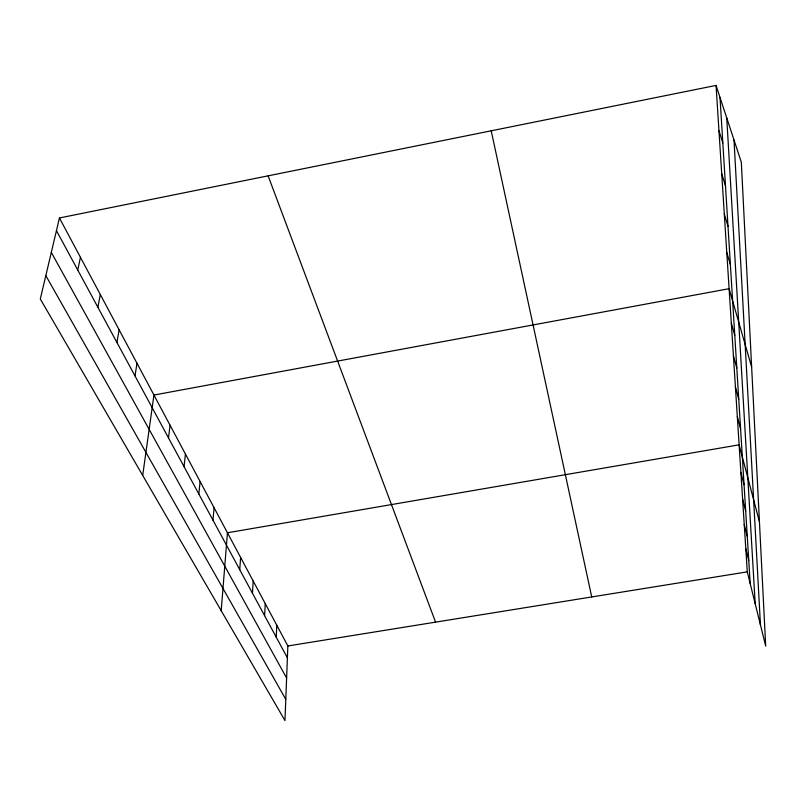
<?xml version="1.0" encoding="UTF-8"?>
<svg xmlns="http://www.w3.org/2000/svg" width="806" height="806" viewBox="0 0 806 806"><rect width="100%" height="100%" fill="white"/><g stroke="black" fill="none" stroke-linecap="round" stroke-linejoin="round"><path stroke-width="1.21" d="M59.443 217.963L287.853 645.969L284.971 720.584L40.3 298.986L59.443 217.963L716.05 85.416L741.318 162.208L765.7 646.09L747.283 571.857L716.05 85.416M276.236 637.193L276.78 625.234M264.6 615.663L265.245 603.603M252.439 593.186L253.195 581.025M239.745 569.691L240.611 557.44M221.197 610.686L227.443 532.776L739.122 444.831L759.433 521.734M212.965 520.152L214.084 507.74M198.83 494.018L200.1 481.525M184.03 466.624L185.44 454.07M168.494 437.89L170.076 425.276M142.692 475.419L153.946 395.041L729.098 288.699L751.635 366.962M135.015 375.949L136.98 363.254M116.941 342.51L119.127 329.805M97.879 307.257L100.307 294.533M77.749 270.02L80.449 257.316M287.853 645.969L747.283 571.857M45.821 275.622L285.787 699.366M51.312 252.389L286.614 678.027M56.45 230.627L287.389 657.827M268.116 175.839L435.572 622.141M718.962 130.844L722.821 142.934M721.713 173.683L725.481 185.864M724.312 214.144L727.999 226.385M726.77 252.429L730.387 264.7M731.314 323.125L734.78 335.407M733.41 355.829L736.805 368.1M735.404 386.94L738.739 399.182M737.309 416.571L740.583 428.772M740.905 472.608L744.059 484.698M742.608 499.115L745.701 511.135M744.24 524.444L747.263 536.393M745.792 548.664L748.764 560.533M491.207 130.804L591.725 596.944M719.99 97.385L750.205 583.635M726.76 117.978L755.192 603.724M734.004 140.002L760.451 624.942"/></g></svg>
